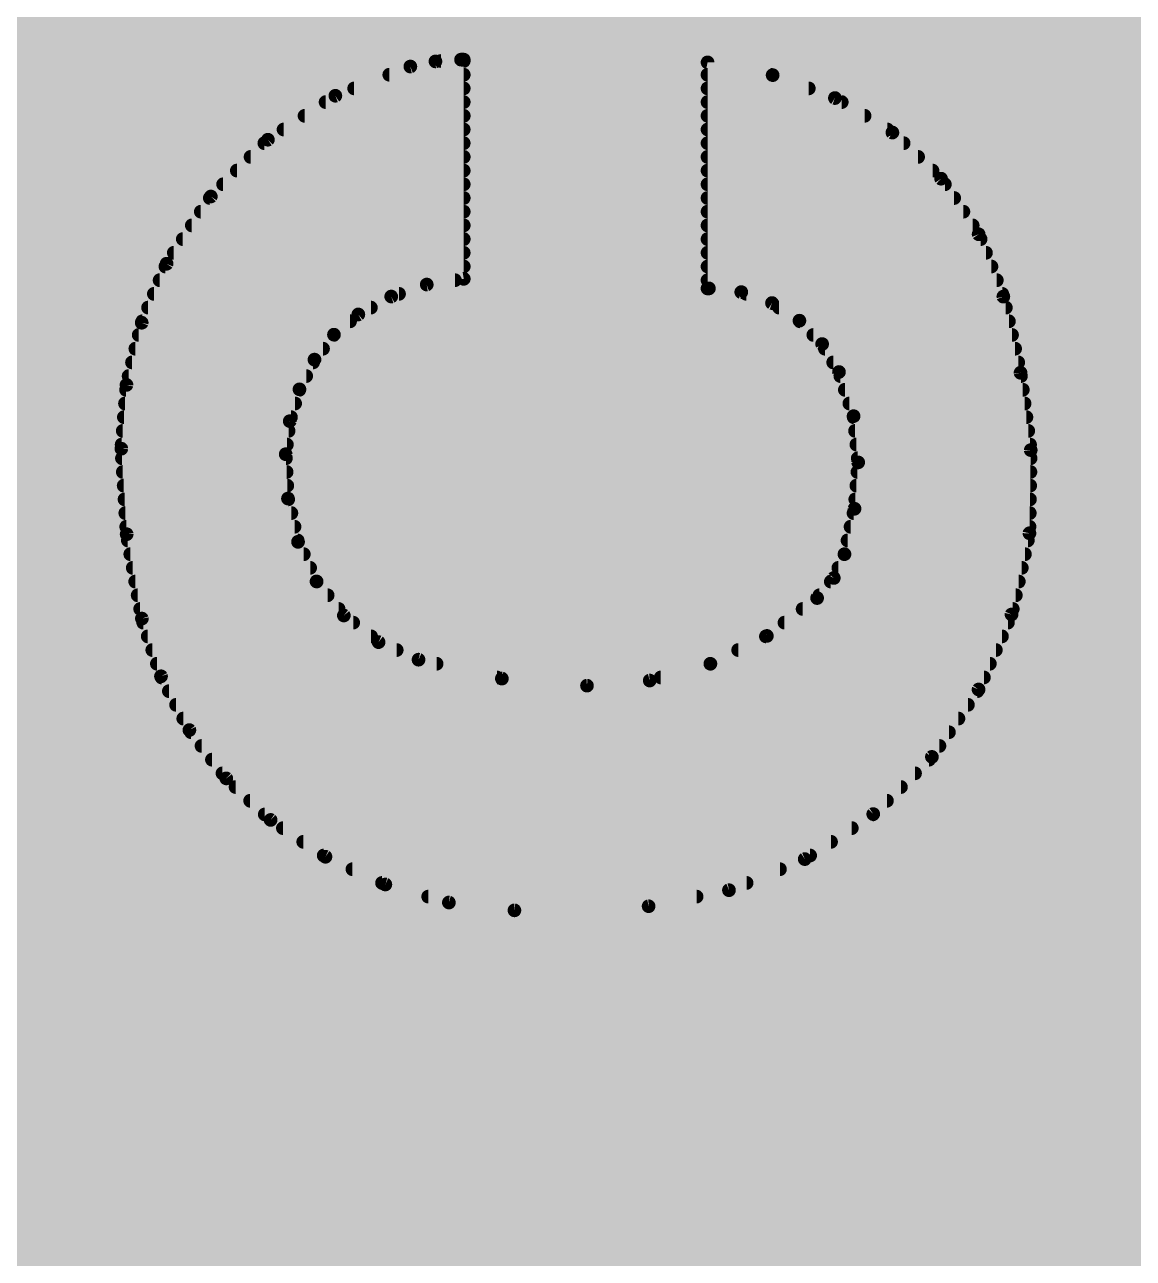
# Model space of a CAD drawing. Extents: x -7.6 to 53.5, y -11.4 to 75.3.
# Drawn here: x 28.297 to 30.353, y 29.784 to 32.071 of the extents above; entities that cross this region are included whole.
import ezdxf

# ---------------------------------------------------------------- set-up
doc = ezdxf.new("R2010")
doc.units = 0
for name, color, linetype in [('1', 12, 'CONTINUOUS'), ('16', 132, 'CONTINUOUS'), ('22', 40, 'CONTINUOUS')]:
    doc.layers.add(name, color=color, linetype=linetype)

# ---------------------------------------------------------------- blocks, each defined once
blk = doc.blocks.new('RECT')
blk.add_solid([(-0.5, -0.5), (0.5, -0.5), (-0.5, 0.5), (0.5, 0.5)])

msp = doc.modelspace()

# ---------------------------------------------------------------- linework, layer by layer
at = {"layer": '1', "const_width": 0.254}
for points in [[(28.702, 30.48), (29.712, 31.49)], [(29.712, 31.49), (36.6, 31.49)], [(27.32, 30.48), (28.702, 30.48)]]:
    msp.add_lwpolyline(points, dxfattribs=at)
at = {"layer": '1', "const_width": 0.127}
for points in [[(29.712, 31.5535, 1), (29.712, 31.4265)], [(29.7569, 31.4451, 1), (29.6671, 31.5349)], [(28.702, 30.4165, 1), (28.702, 30.5435)], [(28.6571, 30.5249, 1), (28.7469, 30.4351)]]:
    msp.add_lwpolyline(points, format="xyb", dxfattribs=at)
at = {"layer": '16', "const_width": 11.43}
for points in [[(26.67, 32.004), (26.67, 36.83)], [(26.67, 12.7), (26.67, 32.004)]]:
    msp.add_lwpolyline(points, dxfattribs=at)
at = {"layer": '16', "const_width": 5.715}
for points in [[(29.5275, 32.004, 1), (23.8125, 32.004)], [(23.8125, 32.004, 1), (29.5275, 32.004)]]:
    msp.add_lwpolyline(points, format="xyb", dxfattribs=at)
at = {"layer": '22', "const_width": 0.0254}
for points in [[(29.0119, 31.9938), (28.8728, 31.9396)], [(29.0585, 32.0033), (29.0119, 31.9938)], [(29.1059, 32.0065), (29.0585, 32.0033)], [(29.0687, 32.004), (29.1109, 32.004)], [(29.1109, 32.0065), (29.1059, 32.0065)], [(29.1109, 31.6001), (29.1109, 32.0065)], [(29.5631, 32.0015), (29.5631, 31.5824)], [(29.6838, 31.9779), (29.5631, 32.0015)], [(28.9729, 31.9786), (29.1109, 31.9786)], [(29.5631, 31.9786), (29.68, 31.9786)], [(29.7993, 31.9354), (29.6838, 31.9779)], [(28.9077, 31.9532), (29.1109, 31.9532)], [(29.5631, 31.9532), (29.7509, 31.9532)], [(28.8728, 31.9396), (28.7477, 31.8581)], [(28.8547, 31.9278), (29.1109, 31.9278)], [(29.5631, 31.9278), (29.812, 31.9278)], [(29.906, 31.8714), (29.7993, 31.9354)], [(28.8157, 31.9024), (29.1109, 31.9024)], [(29.5631, 31.9024), (29.8543, 31.9024)], [(28.7767, 31.877), (29.1109, 31.877)], [(29.5631, 31.877), (29.8966, 31.877)], [(28.7477, 31.8581), (28.6419, 31.7528)], [(28.7411, 31.8516), (29.1109, 31.8516)], [(29.5631, 31.8516), (29.9268, 31.8516)], [(29.9962, 31.7858), (29.906, 31.8714)], [(28.7156, 31.8262), (29.1109, 31.8262)], [(29.5631, 31.8262), (29.9536, 31.8262)], [(28.6901, 31.8008), (29.1109, 31.8008)], [(29.5631, 31.8008), (29.9804, 31.8008)], [(30.0659, 31.6828), (29.9962, 31.7858)], [(28.6646, 31.7754), (29.1109, 31.7754)], [(29.5631, 31.7754), (30.0033, 31.7754)], [(28.6419, 31.7528), (28.5598, 31.6281)], [(28.64, 31.75), (29.1109, 31.75)], [(29.5631, 31.75), (30.0205, 31.75)], [(28.6233, 31.7246), (29.1109, 31.7246)], [(29.5631, 31.7246), (30.0376, 31.7246)], [(28.6066, 31.6992), (29.1109, 31.6992)], [(29.5631, 31.6992), (30.0548, 31.6992)], [(28.5899, 31.6738), (29.1109, 31.6738)], [(29.5631, 31.6738), (30.0695, 31.6738)], [(30.1117, 31.5671), (30.0659, 31.6828)], [(28.5732, 31.6484), (29.1109, 31.6484)], [(29.5631, 31.6484), (30.0795, 31.6484)], [(28.5598, 31.6281), (28.5137, 31.5188)], [(28.5577, 31.623), (29.1109, 31.623)], [(29.5631, 31.623), (30.0896, 31.623)], [(29.0422, 31.5895), (29.1109, 31.6001)], [(28.5469, 31.5976), (29.0946, 31.5976)], [(28.9764, 31.5673), (29.0422, 31.5895)], [(29.5631, 31.5976), (30.0996, 31.5976)], [(29.5631, 31.5824), (29.5656, 31.5824)], [(29.5656, 31.5824), (29.6257, 31.5755)], [(28.5362, 31.5722), (28.9909, 31.5722)], [(28.9154, 31.5341), (28.9764, 31.5673)], [(29.6257, 31.5755), (29.6826, 31.5552)], [(29.635, 31.5722), (30.1097, 31.5722)], [(29.6826, 31.5552), (29.7335, 31.5225)], [(30.1436, 31.426), (30.1117, 31.5671)], [(28.5255, 31.5468), (28.9387, 31.5468)], [(28.8702, 31.4966), (28.9154, 31.5341)], [(29.6957, 31.5468), (30.1163, 31.5468)], [(28.5137, 31.5188), (28.4854, 31.4035)], [(28.5148, 31.5214), (28.9001, 31.5214)], [(29.7335, 31.5225), (29.7757, 31.4792)], [(29.7346, 31.5214), (30.122, 31.5214)], [(28.5081, 31.496), (28.8697, 31.496)], [(28.8341, 31.4503), (28.8702, 31.4966)], [(29.7593, 31.496), (30.1278, 31.496)], [(28.5019, 31.4706), (28.8499, 31.4706)], [(29.7757, 31.4792), (29.8069, 31.4274)], [(29.7808, 31.4706), (30.1335, 31.4706)], [(28.4957, 31.4452), (28.8315, 31.4452)], [(28.8062, 31.3953), (28.8341, 31.4503)], [(29.7962, 31.4452), (30.1393, 31.4452)], [(28.4894, 31.4198), (28.8187, 31.4198)], [(29.8069, 31.4274), (29.8339, 31.3456)], [(29.8094, 31.4198), (30.1444, 31.4198)], [(30.1625, 31.2826), (30.1436, 31.426)], [(28.4854, 31.4035), (28.4759, 31.2852)], [(28.4847, 31.3944), (28.806, 31.3944)], [(28.7883, 31.3362), (28.8062, 31.3953)], [(29.8178, 31.3944), (30.1478, 31.3944)], [(28.4827, 31.369), (28.7982, 31.369)], [(29.8262, 31.369), (30.1511, 31.369)], [(28.4806, 31.3436), (28.7905, 31.3436)], [(28.7807, 31.275), (28.7883, 31.3362)], [(29.8339, 31.3456), (29.8425, 31.2598)], [(29.8341, 31.3436), (30.1545, 31.3436)], [(28.4786, 31.3182), (28.786, 31.3182)], [(29.8367, 31.3182), (30.1578, 31.3182)], [(28.4759, 31.2852), (28.4858, 31.1266)], [(28.4765, 31.2928), (28.7829, 31.2928)], [(29.8392, 31.2928), (30.1612, 31.2928)], [(30.1601, 31.1284), (30.1625, 31.2826)], [(28.477, 31.2674), (28.7811, 31.2674)], [(28.785, 31.1927), (28.7807, 31.275)], [(29.8425, 31.2598), (29.8357, 31.1738)], [(29.8417, 31.2674), (30.1623, 31.2674)], [(28.4786, 31.242), (28.7824, 31.242)], [(29.8411, 31.242), (30.1619, 31.242)], [(28.4802, 31.2166), (28.7837, 31.2166)], [(29.8391, 31.2166), (30.1615, 31.2166)], [(28.4818, 31.1912), (28.7853, 31.1912)], [(28.8036, 31.1125), (28.785, 31.1927)], [(29.8371, 31.1912), (30.1611, 31.1912)], [(28.4833, 31.1658), (28.7912, 31.1658)], [(29.8357, 31.1738), (29.8171, 31.0896)], [(29.8339, 31.1658), (30.1607, 31.1658)], [(28.4849, 31.1404), (28.7971, 31.1404)], [(28.4858, 31.1266), (28.514, 30.9702)], [(29.8283, 31.1404), (30.1603, 31.1404)], [(30.1269, 30.9778), (30.1601, 31.1284)], [(28.4879, 31.115), (28.803, 31.115)], [(28.8379, 31.0391), (28.8036, 31.1125)], [(29.8227, 31.115), (30.1572, 31.115)], [(28.4925, 31.0896), (28.8143, 31.0896)], [(29.8171, 31.0896), (29.7973, 31.0455)], [(29.8171, 31.0896), (30.1516, 31.0896)], [(28.497, 31.0642), (28.8261, 31.0642)], [(29.8057, 31.0642), (30.146, 31.0642)], [(28.5016, 31.0388), (28.8381, 31.0388)], [(28.8886, 30.9759), (28.8379, 31.0391)], [(29.7973, 31.0455), (29.7663, 31.0083)], [(29.7917, 31.0388), (30.1404, 31.0388)], [(28.5062, 31.0134), (28.8585, 31.0134)], [(29.7663, 31.0083), (29.6731, 30.938)], [(29.7706, 31.0134), (30.1348, 31.0134)], [(28.5108, 30.988), (28.8789, 30.988)], [(29.7394, 30.988), (30.1292, 30.988)], [(28.514, 30.9702), (28.5494, 30.8632)], [(28.5165, 30.9626), (28.9059, 30.9626)], [(28.9529, 30.9266), (28.8886, 30.9759)], [(29.7057, 30.9626), (30.1202, 30.9626)], [(30.0658, 30.8387), (30.1269, 30.9778)], [(28.5249, 30.9372), (28.9391, 30.9372)], [(29.6731, 30.938), (29.5684, 30.8864)], [(29.6714, 30.9372), (30.1091, 30.9372)], [(29.0271, 30.894), (28.9529, 30.9266)], [(28.5333, 30.9118), (28.9866, 30.9118)], [(29.1816, 30.8589), (29.0271, 30.894)], [(29.6199, 30.9118), (30.0979, 30.9118)], [(28.5418, 30.8864), (29.0606, 30.8864)], [(29.5684, 30.8864), (29.4559, 30.8553)], [(29.5683, 30.8864), (30.0867, 30.8864)], [(28.5494, 30.8632), (28.6021, 30.7635)], [(28.5506, 30.861), (29.1724, 30.861)], [(29.3395, 30.8458), (29.1816, 30.8589)], [(29.4559, 30.8553), (29.3395, 30.8458)], [(29.4764, 30.861), (30.0756, 30.861)], [(28.564, 30.8356), (30.0636, 30.8356)], [(29.9792, 30.7138), (30.0658, 30.8387)], [(28.5774, 30.8102), (30.046, 30.8102)], [(28.5908, 30.7848), (30.0284, 30.7848)], [(28.6021, 30.7635), (28.6705, 30.6739)], [(28.6052, 30.7594), (30.0108, 30.7594)], [(28.6246, 30.734), (29.9932, 30.734)], [(28.644, 30.7086), (29.9739, 30.7086)], [(29.8704, 30.6077), (29.9792, 30.7138)], [(28.6634, 30.6832), (29.9479, 30.6832)], [(28.6705, 30.6739), (28.7528, 30.5968)], [(28.6877, 30.6578), (29.9218, 30.6578)], [(28.7148, 30.6324), (29.8958, 30.6324)], [(28.7419, 30.607), (29.8694, 30.607)], [(28.7528, 30.5968), (28.8545, 30.5286)], [(29.7434, 30.5243), (29.8704, 30.6077)], [(28.7755, 30.5816), (29.8307, 30.5816)], [(28.8133, 30.5562), (29.7921, 30.5562)], [(28.8512, 30.5308), (29.7534, 30.5308)], [(28.8545, 30.5286), (28.9656, 30.4771)], [(28.9045, 30.5054), (29.6974, 30.5054)], [(29.6028, 30.4666), (29.7434, 30.5243)], [(28.9594, 30.48), (29.6355, 30.48)], [(28.9656, 30.4771), (29.0833, 30.4437)], [(29.4538, 30.4368), (29.6028, 30.4666)], [(29.045, 30.4546), (29.5428, 30.4546)], [(29.0833, 30.4437), (29.2049, 30.4292)], [(29.2049, 30.4292), (29.4538, 30.4368)]]:
    msp.add_lwpolyline(points, dxfattribs=at)
at = {"layer": '22', "const_width": 0.0127}
for points in [[(29.0106, 32, 1), (29.0132, 31.9876)], [(29.0142, 31.9879, 1), (29.0096, 31.9997)], [(29.058, 32.0096, 1), (29.0589, 31.997)], [(29.0597, 31.9971, 1), (29.0572, 32.0095)], [(29.0687, 32.0104, 1), (29.0687, 31.9977)], [(29.1059, 32.0129, 1), (29.1059, 32.0002)], [(29.1173, 32.0065, 1), (29.1045, 32.0065)], [(29.1063, 32.0002, 1), (29.1055, 32.0128)], [(29.1109, 32.0002, 1), (29.1109, 32.0129)], [(29.1109, 31.9977, 1), (29.1109, 32.0104)], [(29.5695, 32.0015, 1), (29.5568, 32.0015)], [(29.5643, 32.0077, 1), (29.5619, 31.9953)], [(28.9729, 31.985, 1), (28.9729, 31.9722)], [(29.1109, 31.9722, 1), (29.1109, 31.985)], [(29.5631, 31.985, 1), (29.5631, 31.9722)], [(29.686, 31.9838, 1), (29.6816, 31.9719)], [(29.68, 31.9722, 1), (29.68, 31.985)], [(29.6826, 31.9716, 1), (29.6851, 31.9841)], [(28.9077, 31.9596, 1), (28.9077, 31.9469)], [(29.1109, 31.9469, 1), (29.1109, 31.9596)], [(29.5631, 31.9596, 1), (29.5631, 31.9469)], [(29.7509, 31.9469, 1), (29.7509, 31.9596)], [(28.8547, 31.9342, 1), (28.8547, 31.9215)], [(28.8705, 31.9455, 1), (28.8751, 31.9337)], [(28.8763, 31.9343, 1), (28.8693, 31.9449)], [(29.1109, 31.9215, 1), (29.1109, 31.9342)], [(29.5631, 31.9342, 1), (29.5631, 31.9215)], [(29.8026, 31.9408, 1), (29.796, 31.93)], [(29.7971, 31.9294, 1), (29.8015, 31.9414)], [(29.812, 31.9215, 1), (29.812, 31.9342)], [(28.8157, 31.9088, 1), (28.8157, 31.896)], [(29.1109, 31.896, 1), (29.1109, 31.9088)], [(29.5631, 31.9088, 1), (29.5631, 31.896)], [(29.8543, 31.896, 1), (29.8543, 31.9088)], [(28.7767, 31.8834, 1), (28.7767, 31.8707)], [(29.1109, 31.8707, 1), (29.1109, 31.8834)], [(29.5631, 31.8834, 1), (29.5631, 31.8707)], [(29.8966, 31.8707, 1), (29.8966, 31.8834)], [(28.7411, 31.858, 1), (28.7411, 31.8453)], [(28.7442, 31.8634, 1), (28.7512, 31.8528)], [(28.7522, 31.8536, 1), (28.7432, 31.8626)], [(29.1109, 31.8453, 1), (29.1109, 31.858)], [(29.5631, 31.858, 1), (29.5631, 31.8453)], [(29.9103, 31.876, 1), (29.9016, 31.8668)], [(29.9027, 31.8659, 1), (29.9092, 31.8768)], [(29.9268, 31.8453, 1), (29.9268, 31.858)], [(28.7156, 31.8326, 1), (28.7156, 31.8198)], [(29.1109, 31.8198, 1), (29.1109, 31.8326)], [(29.5631, 31.8326, 1), (29.5631, 31.8198)], [(29.9536, 31.8198, 1), (29.9536, 31.8326)], [(28.6901, 31.8072, 1), (28.6901, 31.7945)], [(29.1109, 31.7945, 1), (29.1109, 31.8072)], [(29.5631, 31.8072, 1), (29.5631, 31.7945)], [(29.9804, 31.7945, 1), (29.9804, 31.8072)], [(30.0015, 31.7894, 1), (29.991, 31.7823)], [(29.9919, 31.7812, 1), (30.0006, 31.7904)], [(28.6646, 31.7818, 1), (28.6646, 31.7691)], [(29.1109, 31.7691, 1), (29.1109, 31.7818)], [(29.5631, 31.7818, 1), (29.5631, 31.7691)], [(30.0033, 31.7691, 1), (30.0033, 31.7818)], [(28.64, 31.7564, 1), (28.64, 31.7436)], [(28.6374, 31.7573, 1), (28.6464, 31.7483)], [(28.6472, 31.7493, 1), (28.6366, 31.7563)], [(29.1109, 31.7436, 1), (29.1109, 31.7564)], [(29.5631, 31.7564, 1), (29.5631, 31.7436)], [(30.0205, 31.7436, 1), (30.0205, 31.7564)], [(28.6233, 31.731, 1), (28.6233, 31.7183)], [(29.1109, 31.7183, 1), (29.1109, 31.731)], [(29.5631, 31.731, 1), (29.5631, 31.7183)], [(30.0376, 31.7183, 1), (30.0376, 31.731)], [(28.6066, 31.7056, 1), (28.6066, 31.6928)], [(29.1109, 31.6928, 1), (29.1109, 31.7056)], [(29.5631, 31.7056, 1), (29.5631, 31.6928)], [(30.0548, 31.6928, 1), (30.0548, 31.7056)], [(28.5899, 31.6802, 1), (28.5899, 31.6674)], [(29.1109, 31.6674, 1), (29.1109, 31.6802)], [(29.5631, 31.6802, 1), (29.5631, 31.6674)], [(30.0718, 31.6851, 1), (30.06, 31.6804)], [(30.0607, 31.6792, 1), (30.0712, 31.6863)], [(30.0695, 31.6674, 1), (30.0695, 31.6802)], [(28.5732, 31.6548, 1), (28.5732, 31.6421)], [(29.1109, 31.6421, 1), (29.1109, 31.6548)], [(29.5631, 31.6548, 1), (29.5631, 31.6421)], [(30.0795, 31.6421, 1), (30.0795, 31.6548)], [(28.5577, 31.6294, 1), (28.5577, 31.6166)], [(28.5545, 31.6316, 1), (28.5651, 31.6246)], [(28.5657, 31.6256, 1), (28.5539, 31.6306)], [(29.1109, 31.6166, 1), (29.1109, 31.6294)], [(29.5631, 31.6294, 1), (29.5631, 31.6166)], [(30.0896, 31.6166, 1), (30.0896, 31.6294)], [(29.1119, 31.5938, 1), (29.1099, 31.6064)], [(28.5469, 31.604, 1), (28.5469, 31.5912)], [(29.0413, 31.5958, 1), (29.0432, 31.5833)], [(29.0443, 31.5835, 1), (29.0402, 31.5956)], [(29.0946, 31.5912, 1), (29.0946, 31.604)], [(29.1045, 31.6001, 1), (29.1173, 31.6001)], [(29.5631, 31.604, 1), (29.5631, 31.5912)], [(29.5631, 31.5888, 1), (29.5631, 31.576)], [(29.5663, 31.5887, 1), (29.5649, 31.5761)], [(29.5656, 31.576, 1), (29.5656, 31.5888)], [(30.0996, 31.5912, 1), (30.0996, 31.604)], [(28.5362, 31.5786, 1), (28.5362, 31.5659)], [(28.9744, 31.5733, 1), (28.9784, 31.5613)], [(28.9794, 31.5617, 1), (28.9734, 31.5729)], [(28.9909, 31.5659, 1), (28.9909, 31.5786)], [(29.5568, 31.5824, 1), (29.5695, 31.5824)], [(29.6278, 31.5815, 1), (29.6235, 31.5695)], [(29.625, 31.5692, 1), (29.6264, 31.5818)], [(29.635, 31.5786, 1), (29.635, 31.5659)], [(29.6861, 31.5606, 1), (29.6792, 31.5499)], [(29.6805, 31.5492, 1), (29.6848, 31.5612)], [(30.1179, 31.5685, 1), (30.1055, 31.5657)], [(30.1058, 31.5648, 1), (30.1176, 31.5694)], [(30.1097, 31.5659, 1), (30.1097, 31.5786)], [(28.5255, 31.5532, 1), (28.5255, 31.5404)], [(28.9124, 31.5397, 1), (28.9184, 31.5285)], [(28.9195, 31.5292, 1), (28.9113, 31.539)], [(28.9387, 31.5404, 1), (28.9387, 31.5532)], [(29.6957, 31.5532, 1), (29.6957, 31.5404)], [(30.1163, 31.5404, 1), (30.1163, 31.5532)], [(28.5078, 31.5212, 1), (28.5195, 31.5163)], [(28.5198, 31.5173, 1), (28.5075, 31.5203)], [(28.5148, 31.5278, 1), (28.5148, 31.515)], [(28.9001, 31.515, 1), (28.9001, 31.5278)], [(29.7381, 31.527, 1), (29.729, 31.5181)], [(29.7346, 31.5278, 1), (29.7346, 31.515)], [(29.7301, 31.5172, 1), (29.7369, 31.5279)], [(30.122, 31.515, 1), (30.122, 31.5278)], [(28.5081, 31.5024, 1), (28.5081, 31.4897)], [(28.8662, 31.5015, 1), (28.8743, 31.4917)], [(28.8752, 31.4927, 1), (28.8652, 31.5005)], [(28.8697, 31.4897, 1), (28.8697, 31.5024)], [(29.7593, 31.5024, 1), (29.7593, 31.4897)], [(30.1278, 31.4897, 1), (30.1278, 31.5024)], [(28.5019, 31.477, 1), (28.5019, 31.4642)], [(28.8499, 31.4642, 1), (28.8499, 31.477)], [(29.7811, 31.4825, 1), (29.7702, 31.4759)], [(29.7711, 31.4748, 1), (29.7802, 31.4836)], [(29.7808, 31.477, 1), (29.7808, 31.4642)], [(30.1335, 31.4642, 1), (30.1335, 31.477)], [(28.4957, 31.4516, 1), (28.4957, 31.4388)], [(28.8291, 31.4542, 1), (28.8391, 31.4464)], [(28.8398, 31.4474, 1), (28.8284, 31.4532)], [(28.8315, 31.4388, 1), (28.8315, 31.4516)], [(29.7962, 31.4516, 1), (29.7962, 31.4388)], [(30.1393, 31.4388, 1), (30.1393, 31.4516)], [(28.4894, 31.4262, 1), (28.4894, 31.4135)], [(28.8187, 31.4135, 1), (28.8187, 31.4262)], [(29.8129, 31.4294, 1), (29.8009, 31.4254)], [(29.8015, 31.4241, 1), (29.8123, 31.4307)], [(29.8094, 31.4262, 1), (29.8094, 31.4135)], [(30.1499, 31.4268, 1), (30.1373, 31.4252)], [(30.1374, 31.4246, 1), (30.1498, 31.4274)], [(30.1444, 31.4135, 1), (30.1444, 31.4262)], [(28.4847, 31.4008, 1), (28.4847, 31.388)], [(28.4918, 31.403, 1), (28.4791, 31.404)], [(28.4793, 31.405, 1), (28.4916, 31.402)], [(28.8123, 31.3934, 1), (28.8002, 31.3971)], [(28.806, 31.388, 1), (28.806, 31.4008)], [(29.8178, 31.4008, 1), (29.8178, 31.388)], [(30.1478, 31.388, 1), (30.1478, 31.4008)], [(28.8006, 31.3981, 1), (28.8119, 31.3924)], [(28.4827, 31.3754, 1), (28.4827, 31.3626)], [(28.7982, 31.3626, 1), (28.7982, 31.3754)], [(29.8262, 31.3754, 1), (29.8262, 31.3626)], [(30.1511, 31.3626, 1), (30.1511, 31.3754)], [(28.4806, 31.35, 1), (28.4806, 31.3373)], [(28.7946, 31.3355, 1), (28.782, 31.337)], [(28.7822, 31.3381, 1), (28.7943, 31.3344)], [(28.7905, 31.3373, 1), (28.7905, 31.35)], [(29.8402, 31.3462, 1), (29.8276, 31.3449)], [(29.8341, 31.35, 1), (29.8341, 31.3373)], [(29.8279, 31.3436, 1), (29.84, 31.3476)], [(30.1545, 31.3373, 1), (30.1545, 31.35)], [(28.4786, 31.3246, 1), (28.4786, 31.3118)], [(28.786, 31.3118, 1), (28.786, 31.3246)], [(29.8367, 31.3246, 1), (29.8367, 31.3118)], [(30.1578, 31.3118, 1), (30.1578, 31.3246)], [(28.4822, 31.2856, 1), (28.4696, 31.2848)], [(28.4696, 31.2857, 1), (28.4822, 31.2847)], [(28.4765, 31.2992, 1), (28.4765, 31.2864)], [(28.7829, 31.2864, 1), (28.7829, 31.2992)], [(29.8392, 31.2992, 1), (29.8392, 31.2864)], [(30.1688, 31.2825, 1), (30.1562, 31.2827)], [(30.1612, 31.2864, 1), (30.1612, 31.2992)], [(28.477, 31.2738, 1), (28.477, 31.2611)], [(28.787, 31.2753, 1), (28.7744, 31.2747)], [(28.7744, 31.2758, 1), (28.787, 31.2742)], [(28.7811, 31.2611, 1), (28.7811, 31.2738)], [(29.8417, 31.2738, 1), (29.8417, 31.2611)], [(29.8488, 31.2593, 1), (29.8362, 31.2603)], [(30.1562, 31.2818, 1), (30.1688, 31.2834)], [(30.1623, 31.2611, 1), (30.1623, 31.2738)], [(28.4786, 31.2484, 1), (28.4786, 31.2356)], [(28.7824, 31.2356, 1), (28.7824, 31.2484)], [(29.8411, 31.2484, 1), (29.8411, 31.2356)], [(29.8362, 31.2592, 1), (29.8488, 31.2604)], [(30.1619, 31.2356, 1), (30.1619, 31.2484)], [(28.4802, 31.223, 1), (28.4802, 31.2103)], [(28.7837, 31.2103, 1), (28.7837, 31.223)], [(29.8391, 31.223, 1), (29.8391, 31.2103)], [(30.1615, 31.2103, 1), (30.1615, 31.223)], [(28.4818, 31.1976, 1), (28.4818, 31.1849)], [(28.7911, 31.1942, 1), (28.7788, 31.1913)], [(28.7853, 31.1849, 1), (28.7853, 31.1976)], [(29.8371, 31.1976, 1), (29.8371, 31.1849)], [(30.1611, 31.1849, 1), (30.1611, 31.1976)], [(28.4833, 31.1722, 1), (28.4833, 31.1594)], [(28.7786, 31.1924, 1), (28.7913, 31.1931)], [(28.7912, 31.1594, 1), (28.7912, 31.1722)], [(29.8339, 31.1722, 1), (29.8339, 31.1594)], [(29.8293, 31.1743, 1), (29.842, 31.1733)], [(29.8419, 31.1725, 1), (29.8295, 31.1752)], [(30.1607, 31.1594, 1), (30.1607, 31.1722)], [(28.4849, 31.1468, 1), (28.4849, 31.1341)], [(28.4794, 31.1262, 1), (28.4921, 31.127)], [(28.492, 31.1277, 1), (28.4795, 31.1255)], [(28.7971, 31.1341, 1), (28.7971, 31.1468)], [(29.8283, 31.1468, 1), (29.8283, 31.1341)], [(30.1538, 31.1285, 1), (30.1665, 31.1283)], [(30.1663, 31.127, 1), (30.1539, 31.1298)], [(30.1603, 31.1341, 1), (30.1603, 31.1468)], [(28.4879, 31.1214, 1), (28.4879, 31.1087)], [(28.8094, 31.1152, 1), (28.7978, 31.1098)], [(28.7974, 31.1111, 1), (28.8098, 31.1139)], [(28.803, 31.1087, 1), (28.803, 31.1214)], [(29.8227, 31.1214, 1), (29.8227, 31.1087)], [(30.1572, 31.1087, 1), (30.1572, 31.1214)], [(28.4925, 31.096, 1), (28.4925, 31.0832)], [(28.8143, 31.0832, 1), (28.8143, 31.096)], [(29.8171, 31.096, 1), (29.8171, 31.0832)], [(29.8109, 31.091, 1), (29.8233, 31.0882)], [(29.8229, 31.087, 1), (29.8113, 31.0922)], [(30.1516, 31.0832, 1), (30.1516, 31.096)], [(28.497, 31.0706, 1), (28.497, 31.0579)], [(28.8261, 31.0579, 1), (28.8261, 31.0706)], [(29.8057, 31.0706, 1), (29.8057, 31.0579)], [(30.146, 31.0579, 1), (30.146, 31.0706)], [(28.5016, 31.0452, 1), (28.5016, 31.0325)], [(28.8428, 31.043, 1), (28.8329, 31.0351)], [(28.8321, 31.0364, 1), (28.8436, 31.0417)], [(28.8381, 31.0325, 1), (28.8381, 31.0452)], [(29.7917, 31.0452, 1), (29.7917, 31.0325)], [(29.7915, 31.0481, 1), (29.8031, 31.0429)], [(29.8021, 31.0414, 1), (29.7924, 31.0495)], [(30.1404, 31.0325, 1), (30.1404, 31.0452)], [(28.5062, 31.0198, 1), (28.5062, 31.007)], [(28.8585, 31.007, 1), (28.8585, 31.0198)], [(29.7614, 31.0124, 1), (29.7712, 31.0042)], [(29.7701, 31.0032, 1), (29.7625, 31.0134)], [(29.7706, 31.0198, 1), (29.7706, 31.007)], [(30.1348, 31.007, 1), (30.1348, 31.0198)], [(28.5108, 30.9944, 1), (28.5108, 30.9817)], [(28.8789, 30.9817, 1), (28.8789, 30.9944)], [(29.7394, 30.9944, 1), (29.7394, 30.9817)], [(30.1292, 30.9817, 1), (30.1292, 30.9944)], [(28.52, 30.9722, 1), (28.508, 30.9682)], [(28.5078, 30.9691, 1), (28.5202, 30.9713)], [(28.5165, 30.969, 1), (28.5165, 30.9563)], [(28.8925, 30.9809, 1), (28.8847, 30.9708)], [(28.8836, 30.9719, 1), (28.8935, 30.9799)], [(28.9059, 30.9563, 1), (28.9059, 30.969)], [(29.7057, 30.969, 1), (29.7057, 30.9563)], [(30.1202, 30.9563, 1), (30.1202, 30.969)], [(30.1207, 30.9792, 1), (30.1331, 30.9764)], [(30.1327, 30.9752, 1), (30.1211, 30.9804)], [(28.5249, 30.9436, 1), (28.5249, 30.9308)], [(28.9391, 30.9308, 1), (28.9391, 30.9436)], [(29.6714, 30.9436, 1), (29.6714, 30.9308)], [(29.6693, 30.9431, 1), (29.6769, 30.9329)], [(29.6759, 30.9323, 1), (29.6703, 30.9437)], [(30.1091, 30.9308, 1), (30.1091, 30.9436)], [(28.9555, 30.9324, 1), (28.9504, 30.9208)], [(28.949, 30.9215, 1), (28.9568, 30.9316)], [(28.5333, 30.9182, 1), (28.5333, 30.9055)], [(28.9866, 30.9055, 1), (28.9866, 30.9182)], [(29.0285, 30.9002, 1), (29.0257, 30.8878)], [(29.0245, 30.8882, 1), (29.0297, 30.8998)], [(29.6199, 30.9182, 1), (29.6199, 30.9055)], [(30.0979, 30.9055, 1), (30.0979, 30.9182)], [(28.5418, 30.8928, 1), (28.5418, 30.8801)], [(29.0606, 30.8801, 1), (29.0606, 30.8928)], [(29.5683, 30.8928, 1), (29.5683, 30.8801)], [(29.5656, 30.8921, 1), (29.5712, 30.8807)], [(29.5701, 30.8803, 1), (29.5667, 30.8925)], [(30.0867, 30.8801, 1), (30.0867, 30.8928)], [(28.5551, 30.8661, 1), (28.5438, 30.8602)], [(28.5434, 30.8612, 1), (28.5555, 30.8652)], [(28.5506, 30.8674, 1), (28.5506, 30.8546)], [(29.1724, 30.8546, 1), (29.1724, 30.8674)], [(29.1821, 30.8652, 1), (29.1811, 30.8526)], [(29.1802, 30.8527, 1), (29.183, 30.8651)], [(29.339, 30.8521, 1), (29.34, 30.8395)], [(29.339, 30.8395, 1), (29.34, 30.8521)], [(29.4542, 30.8614, 1), (29.4575, 30.8492)], [(29.4564, 30.849, 1), (29.4553, 30.8616)], [(29.4764, 30.8674, 1), (29.4764, 30.8546)], [(30.0756, 30.8546, 1), (30.0756, 30.8674)], [(28.564, 30.842, 1), (28.564, 30.8293)], [(30.0599, 30.8412, 1), (30.0716, 30.8361)], [(30.071, 30.8351, 1), (30.0605, 30.8423)], [(30.0636, 30.8293, 1), (30.0636, 30.842)], [(28.5774, 30.8166, 1), (28.5774, 30.8039)], [(30.046, 30.8039, 1), (30.046, 30.8166)], [(28.5908, 30.7912, 1), (28.5908, 30.7784)], [(30.0284, 30.7784, 1), (30.0284, 30.7912)], [(28.6071, 30.7673, 1), (28.597, 30.7596)], [(28.5965, 30.7605, 1), (28.6077, 30.7664)], [(28.6052, 30.7658, 1), (28.6052, 30.7531)], [(30.0108, 30.7531, 1), (30.0108, 30.7658)], [(28.6246, 30.7404, 1), (28.6246, 30.7277)], [(29.9932, 30.7277, 1), (29.9932, 30.7404)], [(28.644, 30.715, 1), (28.644, 30.7022)], [(29.974, 30.7174, 1), (29.9844, 30.7102)], [(29.9739, 30.7022, 1), (29.9739, 30.715)], [(29.9836, 30.7092, 1), (29.9748, 30.7183)], [(28.6634, 30.6896, 1), (28.6634, 30.6769)], [(28.6748, 30.6785, 1), (28.6662, 30.6692)], [(28.6655, 30.67, 1), (28.6756, 30.6777)], [(29.9479, 30.6769, 1), (29.9479, 30.6896)], [(28.6877, 30.6642, 1), (28.6877, 30.6515)], [(29.9218, 30.6515, 1), (29.9218, 30.6642)], [(28.7148, 30.6388, 1), (28.7148, 30.626)], [(29.8958, 30.626, 1), (29.8958, 30.6388)], [(28.7419, 30.6134, 1), (28.7419, 30.6007)], [(28.7563, 30.6021, 1), (28.7493, 30.5915)], [(28.7485, 30.5922, 1), (28.7571, 30.6014)], [(29.866, 30.6122, 1), (29.8749, 30.6031)], [(29.8739, 30.6024, 1), (29.8669, 30.613)], [(29.8694, 30.6007, 1), (29.8694, 30.6134)], [(28.7755, 30.588, 1), (28.7755, 30.5753)], [(29.8307, 30.5753, 1), (29.8307, 30.588)], [(28.8133, 30.5626, 1), (28.8133, 30.5498)], [(29.7921, 30.5498, 1), (29.7921, 30.5626)], [(28.8512, 30.5372, 1), (28.8512, 30.5245)], [(28.8571, 30.5343, 1), (28.8518, 30.5228)], [(28.8509, 30.5233, 1), (28.858, 30.5339)], [(29.7534, 30.5245, 1), (29.7534, 30.5372)], [(28.9045, 30.5118, 1), (28.9045, 30.4991)], [(29.6974, 30.4991, 1), (29.6974, 30.5118)], [(29.7399, 30.5296, 1), (29.7469, 30.5189)], [(29.7458, 30.5184, 1), (29.741, 30.5301)], [(28.9594, 30.4864, 1), (28.9594, 30.4736)], [(29.6355, 30.4736, 1), (29.6355, 30.4864)], [(28.9673, 30.4832, 1), (28.9638, 30.471)], [(28.9629, 30.4714, 1), (28.9682, 30.4829)], [(29.6004, 30.4725, 1), (29.6052, 30.4607)], [(29.6041, 30.4604, 1), (29.6016, 30.4728)], [(29.045, 30.461, 1), (29.045, 30.4483)], [(29.0841, 30.45, 1), (29.0826, 30.4374)], [(29.0816, 30.4376, 1), (29.0851, 30.4498)], [(29.4526, 30.443, 1), (29.455, 30.4306)], [(29.454, 30.4305, 1), (29.4536, 30.4431)], [(29.5428, 30.4483, 1), (29.5428, 30.461)], [(29.2047, 30.4355, 1), (29.2051, 30.4229)], [(29.2041, 30.4229, 1), (29.2057, 30.4355)]]:
    msp.add_lwpolyline(points, format="xyb", dxfattribs=at)

# ---------------------------------------------------------------- block references
at = {"layer": '22', "xscale": 0.4953, "yscale": 0.4851, "rotation": 90}
msp.add_blockref('RECT', (28.7465, 30.0724), dxfattribs=at)

doc.saveas('drawing.dxf')
